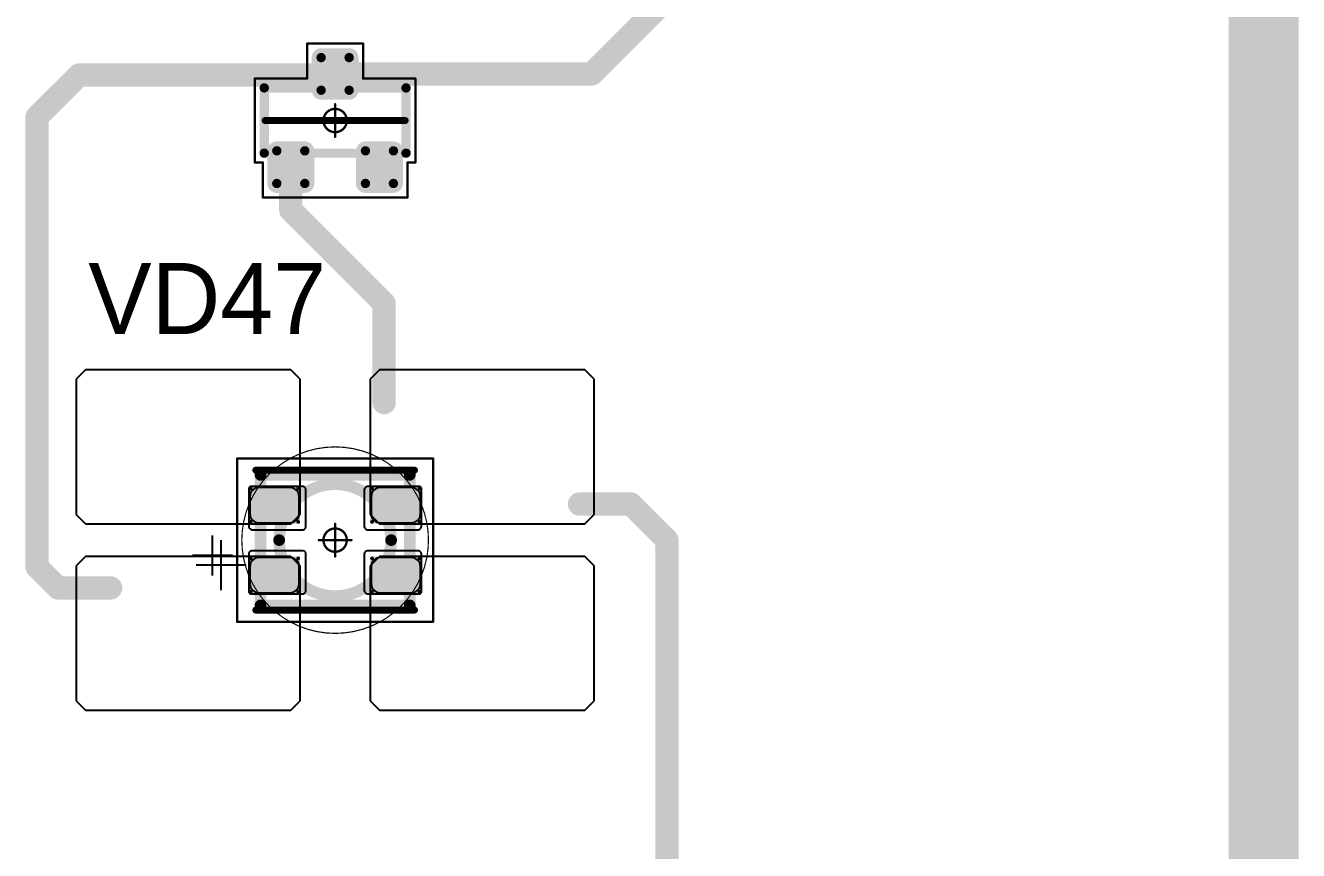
# Model space of a CAD drawing. Header units: millimetres. Extents: x 0 to 400, y 0 to 511.
# Drawn here: x 93.36 to 120.65, y 294.84 to 312.54 of the extents above; entities that cross this region are included whole.
import ezdxf

# ---------------------------------------------------------------- set-up
doc = ezdxf.new("R2010")
doc.units = ezdxf.units.MM
for name, color, linetype in [('Mechanical13', 56, 'Continuous'), ('Mechanical15', 56, 'Continuous'), ('Mechanical2', 216, 'Continuous'), ('TopLayer', 1, 'Continuous'), ('TopOverlay', 2, 'Continuous'), ('TopPaste', 8, 'Continuous'), ('TopSolder', 216, 'Continuous')]:
    doc.layers.add(name, color=color, linetype=linetype)

# ---------------------------------------------------------------- blocks, each defined once
blk = doc.blocks.new('SOT23_550')
at = {"layer": 'Mechanical13', "const_width": 0.2}
for points in [[(-0.7, 1.52), (0.7, 1.52)], [(-0.7, 1.52), (-0.7, -1.52)], [(0.7, 1.52), (0.7, -1.52)], [(-0.7, -1.52), (0.7, -1.52)]]:
    blk.add_lwpolyline(points, dxfattribs=at)
at = {"layer": 'Mechanical13', "const_width": 0.1}
for points in [[(-0.75, 1.52, 1), (-0.65, 1.52, 1)], [(-0.75, 1.52, 1), (-0.65, 1.52, 1)], [(0.65, 1.52, 1), (0.75, 1.52, 1)], [(0.65, 1.52, 1), (0.75, 1.52, 1)], [(-0.75, -1.52, 1), (-0.65, -1.52, 1)], [(-0.75, -1.52, 1), (-0.65, -1.52, 1)], [(0.65, -1.52, 1), (0.75, -1.52, 1)], [(0.65, -1.52, 1), (0.75, -1.52, 1)]]:
    blk.add_lwpolyline(points, format="xyb", close=True, dxfattribs=at)
at = {"layer": 'Mechanical15', "const_width": 0.05}
for points in [[(-0.9, 1.72), (-0.9, 1.55)], [(-0.9, 1.72), (0.9, 1.72)], [(0.9, 1.72), (0.9, 0.6)], [(-1.65, 1.55), (-1.65, -1.55)], [(-1.65, 1.55), (-0.9, 1.55)], [(0.9, 0.6), (1.65, 0.6)], [(1.65, 0.6), (1.65, -0.6)], [(0, 0.35), (0, -0.35)], [(-0.35, 0), (0.35, 0)], [(0.9, -0.6), (1.65, -0.6)], [(0.9, -0.6), (0.9, -1.72)], [(-1.65, -1.55), (-0.9, -1.55)], [(-0.9, -1.55), (-0.9, -1.72)], [(-0.9, -1.72), (0.9, -1.72)]]:
    blk.add_lwpolyline(points, dxfattribs=at)
at = {"layer": 'Mechanical15'}
for points, const_width in [([(-0.913, 1.72, 1), (-0.888, 1.72, 1)], 0.025), ([(-0.913, 1.72, 1), (-0.888, 1.72, 1)], 0.025), ([(0.888, 1.72, 1), (0.913, 1.72, 1)], 0.025), ([(0.888, 1.72, 1), (0.913, 1.72, 1)], 0.025), ([(-1.662, 1.55, 1), (-1.637, 1.55, 1)], 0.025), ([(-1.662, 1.55, 1), (-1.637, 1.55, 1)], 0.025), ([(-0.913, 1.55, 1), (-0.888, 1.55, 1)], 0.025), ([(-0.913, 1.55, 1), (-0.888, 1.55, 1)], 0.025), ([(0.888, 0.6, 1), (0.913, 0.6, 1)], 0.025), ([(0.888, 0.6, 1), (0.913, 0.6, 1)], 0.025), ([(1.637, 0.6, 1), (1.662, 0.6, 1)], 0.025), ([(1.637, 0.6, 1), (1.662, 0.6, 1)], 0.025), ([(0.25, 0, 1), (-0.25, 0, 1)], 0.05), ([(-0.012, 0.35, 1), (0.012, 0.35, 1)], 0.025), ([(-0.362, 0, 1), (-0.337, 0, 1)], 0.025), ([(-0.262, 0, 1), (-0.238, 0, 1)], 0.025), ([(0.238, 0, 1), (0.262, 0, 1)], 0.025), ([(0.337, 0, 1), (0.362, 0, 1)], 0.025), ([(-0.012, -0.35, 1), (0.012, -0.35, 1)], 0.025), ([(0.888, -0.6, 1), (0.913, -0.6, 1)], 0.025), ([(0.888, -0.6, 1), (0.913, -0.6, 1)], 0.025), ([(1.637, -0.6, 1), (1.662, -0.6, 1)], 0.025), ([(1.637, -0.6, 1), (1.662, -0.6, 1)], 0.025), ([(-1.662, -1.55, 1), (-1.637, -1.55, 1)], 0.025), ([(-1.662, -1.55, 1), (-1.637, -1.55, 1)], 0.025), ([(-0.913, -1.55, 1), (-0.888, -1.55, 1)], 0.025), ([(-0.913, -1.55, 1), (-0.888, -1.55, 1)], 0.025), ([(-0.913, -1.72, 1), (-0.888, -1.72, 1)], 0.025), ([(-0.913, -1.72, 1), (-0.888, -1.72, 1)], 0.025), ([(0.888, -1.72, 1), (0.913, -1.72, 1)], 0.025), ([(0.888, -1.72, 1), (0.913, -1.72, 1)], 0.025)]:
    blk.add_lwpolyline(points, format="xyb", close=True, dxfattribs=dict(at, const_width=const_width))
at = {"layer": 'TopLayer', "const_width": 0.1}
for points in [[(-1.4, 1.25, 1), (-1.3, 1.25, 1)], [(-0.7, 1.25, 1), (-0.6, 1.25, 1)], [(-1.4, 0.65, 1), (-1.3, 0.65, 1)], [(-0.7, 0.65, 1), (-0.6, 0.65, 1)], [(0.6, 0.3, 1), (0.7, 0.3, 1)], [(1.3, 0.3, 1), (1.4, 0.3, 1)], [(0.6, -0.3, 1), (0.7, -0.3, 1)], [(1.3, -0.3, 1), (1.4, -0.3, 1)], [(-1.4, -0.65, 1), (-1.3, -0.65, 1)], [(-0.7, -0.65, 1), (-0.6, -0.65, 1)], [(-1.4, -1.25, 1), (-1.3, -1.25, 1)], [(-0.7, -1.25, 1), (-0.6, -1.25, 1)]]:
    blk.add_lwpolyline(points, format="xyb", close=True, dxfattribs=at)
at = {"layer": 'TopLayer'}
for points in [[(-1.45, 1.25), (-1.45, 0.65), (-0.55, 1.25), (-0.55, 0.65)], [(-1.35, 1.35), (-1.35, 0.55), (-0.65, 1.35), (-0.65, 0.55)], [(0.55, 0.3), (0.55, -0.3), (1.45, 0.3), (1.45, -0.3)], [(0.65, 0.4), (0.65, -0.4), (1.35, 0.4), (1.35, -0.4)], [(-1.45, -0.65), (-1.45, -1.25), (-0.55, -0.65), (-0.55, -1.25)], [(-1.35, -0.55), (-1.35, -1.35), (-0.65, -0.55), (-0.65, -1.35)]]:
    blk.add_solid(points, dxfattribs=at)
at = {"layer": 'TopOverlay', "const_width": 0.15}
blk.add_lwpolyline([(0, 1.5), (0, -1.5)], dxfattribs=at)
at = {"layer": 'TopOverlay', "const_width": 0.075}
for points in [[(-0.038, 1.5, 1), (0.038, 1.5, 1)], [(-0.038, -1.5, 1), (0.038, -1.5, 1)]]:
    blk.add_lwpolyline(points, format="xyb", close=True, dxfattribs=at)
at = {"layer": 'TopPaste', "const_width": 0.075}
for points in [[(-1.387, 1.25, 1), (-1.313, 1.25, 1)], [(-0.687, 1.25, 1), (-0.613, 1.25, 1)], [(-1.387, 0.65, 1), (-1.313, 0.65, 1)], [(-0.687, 0.65, 1), (-0.613, 0.65, 1)], [(0.613, 0.3, 1), (0.687, 0.3, 1)], [(1.313, 0.3, 1), (1.387, 0.3, 1)], [(0.613, -0.3, 1), (0.687, -0.3, 1)], [(1.313, -0.3, 1), (1.387, -0.3, 1)], [(-1.387, -0.65, 1), (-1.313, -0.65, 1)], [(-0.687, -0.65, 1), (-0.613, -0.65, 1)], [(-1.387, -1.25, 1), (-1.313, -1.25, 1)], [(-0.687, -1.25, 1), (-0.613, -1.25, 1)]]:
    blk.add_lwpolyline(points, format="xyb", close=True, dxfattribs=at)
at = {"layer": 'TopPaste'}
for points in [[(-1.425, 1.25), (-1.425, 0.65), (-0.575, 1.25), (-0.575, 0.65)], [(-1.35, 1.325), (-1.35, 0.575), (-0.65, 1.325), (-0.65, 0.575)], [(0.575, 0.3), (0.575, -0.3), (1.425, 0.3), (1.425, -0.3)], [(0.65, 0.375), (0.65, -0.375), (1.35, 0.375), (1.35, -0.375)], [(-1.425, -0.65), (-1.425, -1.25), (-0.575, -0.65), (-0.575, -1.25)], [(-1.35, -0.575), (-1.35, -1.325), (-0.65, -0.575), (-0.65, -1.325)]]:
    blk.add_solid(points, dxfattribs=at)
at = {"layer": 'TopSolder', "const_width": 0.202}
for points in [[(-1.451, 1.25, 1), (-1.249, 1.25, 1)], [(-0.751, 1.25, 1), (-0.549, 1.25, 1)], [(-1.451, 0.65, 1), (-1.249, 0.65, 1)], [(-0.751, 0.65, 1), (-0.549, 0.65, 1)], [(0.549, 0.3, 1), (0.751, 0.3, 1)], [(1.249, 0.3, 1), (1.451, 0.3, 1)], [(0.549, -0.3, 1), (0.751, -0.3, 1)], [(1.249, -0.3, 1), (1.451, -0.3, 1)], [(-1.451, -0.65, 1), (-1.249, -0.65, 1)], [(-0.751, -0.65, 1), (-0.549, -0.65, 1)], [(-1.451, -1.25, 1), (-1.249, -1.25, 1)], [(-0.751, -1.25, 1), (-0.549, -1.25, 1)]]:
    blk.add_lwpolyline(points, format="xyb", close=True, dxfattribs=at)
at = {"layer": 'TopSolder'}
for points in [[(-1.35, 1.452), (-1.35, 0.448), (-0.65, 1.452), (-0.65, 0.448)], [(-1.552, 1.25), (-1.552, 0.65), (-0.448, 1.25), (-0.448, 0.65)], [(0.448, 0.3), (0.448, -0.3), (1.552, 0.3), (1.552, -0.3)], [(0.65, 0.502), (0.65, -0.502), (1.35, 0.502), (1.35, -0.502)], [(-1.35, -0.448), (-1.35, -1.452), (-0.65, -0.448), (-0.65, -1.452)], [(-1.552, -0.65), (-1.552, -1.25), (-0.448, -0.65), (-0.448, -1.25)]]:
    blk.add_solid(points, dxfattribs=at)
blk = doc.blocks.new('E65F_754')
at = {"layer": 'Mechanical13'}
for p, q in [((2.441, 1.071), (2.441, 0)), ((1.905, 0.536), (2.976, 0.536))]:
    blk.add_line(p, q, dxfattribs=at)
at = {"layer": 'Mechanical13', "const_width": 0.25}
for points in [[(-1.6, 1.4), (-1.6, -1.4)], [(1.6, 1.4), (-1.6, 1.4)], [(1.6, 1.4), (1.6, -1.4)], [(1.6, -1.4), (-1.6, -1.4)]]:
    blk.add_lwpolyline(points, dxfattribs=at)
at = {"layer": 'Mechanical13'}
for points, const_width in [([(-1.663, 1.4, 1), (-1.538, 1.4, 1)], 0.125), ([(-1.663, 1.4, 1), (-1.538, 1.4, 1)], 0.125), ([(1.537, 1.4, 1), (1.662, 1.4, 1)], 0.125), ([(1.537, 1.4, 1), (1.662, 1.4, 1)], 0.125), ([(1.2, 0, 1), (-1.2, 0, 1)], 0.25), ([(-1.263, 0, 1), (-1.138, 0, 1)], 0.125), ([(1.137, 0, 1), (1.262, 0, 1)], 0.125), ([(-1.663, -1.4, 1), (-1.538, -1.4, 1)], 0.125), ([(-1.663, -1.4, 1), (-1.538, -1.4, 1)], 0.125), ([(1.537, -1.4, 1), (1.662, -1.4, 1)], 0.125), ([(1.537, -1.4, 1), (1.662, -1.4, 1)], 0.125)]:
    blk.add_lwpolyline(points, format="xyb", close=True, dxfattribs=dict(at, const_width=const_width))
at = {"layer": 'Mechanical15', "const_width": 0.05}
for points in [[(2.1, 1.75), (-2.1, 1.75)], [(-2.1, 1.75), (-2.1, -1.75)], [(2.1, 1.75), (2.1, -1.75)], [(0, 0.35), (0, -0.35)], [(0, 0.35), (0, -0.35)], [(0.35, 0), (-0.35, 0)], [(0.35, 0), (-0.35, 0)], [(2.1, -1.75), (-2.1, -1.75)]]:
    blk.add_lwpolyline(points, dxfattribs=at)
at = {"layer": 'Mechanical15'}
for points, const_width in [([(-2.113, 1.75, 1), (-2.088, 1.75, 1)], 0.025), ([(-2.113, 1.75, 1), (-2.088, 1.75, 1)], 0.025), ([(2.087, 1.75, 1), (2.112, 1.75, 1)], 0.025), ([(2.087, 1.75, 1), (2.112, 1.75, 1)], 0.025), ([(0.25, 0, 1), (-0.25, 0, 1)], 0.05), ([(0.25, 0, 1), (-0.25, 0, 1)], 0.05), ([(-0.013, 0.35, 1), (0.012, 0.35, 1)], 0.025), ([(-0.013, 0.35, 1), (0.012, 0.35, 1)], 0.025), ([(-0.363, 0, 1), (-0.338, 0, 1)], 0.025), ([(-0.363, 0, 1), (-0.338, 0, 1)], 0.025), ([(-0.263, 0, 1), (-0.238, 0, 1)], 0.025), ([(-0.263, 0, 1), (-0.238, 0, 1)], 0.025), ([(0.237, 0, 1), (0.262, 0, 1)], 0.025), ([(0.237, 0, 1), (0.262, 0, 1)], 0.025), ([(0.337, 0, 1), (0.362, 0, 1)], 0.025), ([(0.337, 0, 1), (0.362, 0, 1)], 0.025), ([(-0.013, -0.35, 1), (0.012, -0.35, 1)], 0.025), ([(-0.013, -0.35, 1), (0.012, -0.35, 1)], 0.025), ([(-2.113, -1.75, 1), (-2.088, -1.75, 1)], 0.025), ([(-2.113, -1.75, 1), (-2.088, -1.75, 1)], 0.025), ([(2.087, -1.75, 1), (2.112, -1.75, 1)], 0.025), ([(2.087, -1.75, 1), (2.112, -1.75, 1)], 0.025)]:
    blk.add_lwpolyline(points, format="xyb", close=True, dxfattribs=dict(at, const_width=const_width))
at = {"layer": 'TopLayer'}
for p, q in [((-5.35, 3.65), (-5.55, 3.45)), ((-0.95, 3.65), (-5.35, 3.65)), ((-5.35, 3.65), (-5.35, 3.65)), ((-0.75, 3.45), (-0.95, 3.65)), ((0.95, 3.65), (0.75, 3.45)), ((5.35, 3.65), (0.95, 3.65)), ((0.95, 3.65), (0.95, 3.65)), ((5.55, 3.45), (5.35, 3.65)), ((-5.55, 3.45), (-5.55, 3.45)), ((-5.55, 3.45), (-5.55, 0.55)), ((-0.75, 0.55), (-0.75, 3.45)), ((0.75, 3.45), (0.75, 3.45)), ((0.75, 3.45), (0.75, 0.55)), ((5.55, 0.55), (5.55, 3.45)), ((-5.55, 0.55), (-5.35, 0.35)), ((-0.95, 0.35), (-0.75, 0.55)), ((0.75, 0.55), (0.95, 0.35)), ((5.35, 0.35), (5.55, 0.55)), ((-5.35, 0.35), (-0.95, 0.35)), ((0.95, 0.35), (5.35, 0.35)), ((-5.35, -0.35), (-5.55, -0.55)), ((-0.95, -0.35), (-5.35, -0.35)), ((-5.35, -0.35), (-5.35, -0.35)), ((-0.75, -0.55), (-0.95, -0.35)), ((0.95, -0.35), (0.75, -0.55)), ((5.35, -0.35), (0.95, -0.35)), ((0.95, -0.35), (0.95, -0.35)), ((5.55, -0.55), (5.35, -0.35)), ((-5.55, -0.55), (-5.55, -0.55)), ((-5.55, -0.55), (-5.55, -3.45)), ((-0.75, -3.45), (-0.75, -0.55)), ((0.75, -0.55), (0.75, -0.55)), ((0.75, -0.55), (0.75, -3.45)), ((5.55, -3.45), (5.55, -0.55)), ((-5.55, -3.45), (-5.35, -3.65)), ((-0.95, -3.65), (-0.75, -3.45)), ((0.75, -3.45), (0.95, -3.65)), ((5.35, -3.65), (5.55, -3.45)), ((-5.35, -3.65), (-0.95, -3.65)), ((0.95, -3.65), (5.35, -3.65))]:
    blk.add_line(p, q, dxfattribs=at)
at = {"layer": 'TopLayer', "const_width": 0.04}
for points in [[(-1.83, 1.11, 1), (-1.79, 1.11, 1)], [(-0.81, 1.11, 1), (-0.77, 1.11, 1)], [(0.77, 1.11, 1), (0.81, 1.11, 1)], [(1.79, 1.11, 1), (1.83, 1.11, 1)], [(-1.83, 0.39, 1), (-1.79, 0.39, 1)], [(-0.81, 0.39, 1), (-0.77, 0.39, 1)], [(0.77, 0.39, 1), (0.81, 0.39, 1)], [(1.79, 0.39, 1), (1.83, 0.39, 1)], [(-1.83, -0.39, 1), (-1.79, -0.39, 1)], [(-0.81, -0.39, 1), (-0.77, -0.39, 1)], [(0.77, -0.39, 1), (0.81, -0.39, 1)], [(1.79, -0.39, 1), (1.83, -0.39, 1)], [(-1.83, -1.11, 1), (-1.79, -1.11, 1)], [(-0.81, -1.11, 1), (-0.77, -1.11, 1)], [(0.77, -1.11, 1), (0.81, -1.11, 1)], [(1.79, -1.11, 1), (1.83, -1.11, 1)]]:
    blk.add_lwpolyline(points, format="xyb", close=True, dxfattribs=at)
at = {"layer": 'TopLayer'}
for points in [[(-1.85, 1.11), (-1.85, 0.39), (-0.75, 1.11), (-0.75, 0.39)], [(-1.81, 1.15), (-1.81, 0.35), (-0.79, 1.15), (-0.79, 0.35)], [(0.75, 1.11), (0.75, 0.39), (1.85, 1.11), (1.85, 0.39)], [(0.79, 1.15), (0.79, 0.35), (1.81, 1.15), (1.81, 0.35)], [(-1.85, -0.39), (-1.85, -1.11), (-0.75, -0.39), (-0.75, -1.11)], [(-1.81, -0.35), (-1.81, -1.15), (-0.79, -0.35), (-0.79, -1.15)], [(0.75, -0.39), (0.75, -1.11), (1.85, -0.39), (1.85, -1.11)], [(0.79, -0.35), (0.79, -1.15), (1.81, -0.35), (1.81, -1.15)]]:
    blk.add_solid(points, dxfattribs=at)
at = {"layer": 'TopOverlay'}
for p, q in [((2.628, 0.757), (2.628, -0.1)), ((2.2, 0.328), (3.057, 0.328))]:
    blk.add_line(p, q, dxfattribs=at)
at = {"layer": 'TopOverlay', "const_width": 0.15}
for points in [[(1.7, 1.5), (-1.7, 1.5)], [(1.7, -1.5), (-1.7, -1.5)]]:
    blk.add_lwpolyline(points, dxfattribs=at)
at = {"layer": 'TopOverlay', "const_width": 0.075}
for points in [[(-1.738, 1.5, 1), (-1.663, 1.5, 1)], [(1.662, 1.5, 1), (1.737, 1.5, 1)], [(-1.738, -1.5, 1), (-1.663, -1.5, 1)], [(1.662, -1.5, 1), (1.737, -1.5, 1)]]:
    blk.add_lwpolyline(points, format="xyb", close=True, dxfattribs=at)
at = {"layer": 'TopPaste'}
for p, q in [((-1.711, 1.114), (-1.773, 1.073)), ((-1.638, 1.129), (-1.711, 1.114)), ((-0.963, 1.129), (-1.638, 1.129)), ((-0.889, 1.114), (-0.963, 1.129)), ((-0.827, 1.073), (-0.889, 1.114)), ((0.889, 1.114), (0.827, 1.073)), ((0.962, 1.129), (0.889, 1.114)), ((1.637, 1.129), (0.962, 1.129)), ((1.711, 1.114), (1.637, 1.129)), ((1.773, 1.073), (1.711, 1.114)), ((-1.814, 1.011), (-1.829, 0.938)), ((-1.829, 0.938), (-1.829, 0.563)), ((-1.773, 1.073), (-1.814, 1.011)), ((-0.786, 1.011), (-0.827, 1.073)), ((-0.771, 0.938), (-0.786, 1.011)), ((-0.771, 0.563), (-0.771, 0.938)), ((0.786, 1.011), (0.771, 0.938)), ((0.771, 0.938), (0.771, 0.563)), ((0.827, 1.073), (0.786, 1.011)), ((1.814, 1.011), (1.773, 1.073)), ((1.829, 0.938), (1.814, 1.011)), ((1.829, 0.563), (1.829, 0.938)), ((-1.829, 0.563), (-1.814, 0.489)), ((-0.786, 0.489), (-0.771, 0.563)), ((0.771, 0.563), (0.786, 0.489)), ((1.814, 0.489), (1.829, 0.563)), ((-1.814, 0.489), (-1.773, 0.427)), ((-1.773, 0.427), (-1.711, 0.386)), ((-1.711, 0.386), (-1.638, 0.371)), ((-1.638, 0.371), (-0.963, 0.371)), ((-0.963, 0.371), (-0.889, 0.386)), ((-0.889, 0.386), (-0.827, 0.427)), ((-0.827, 0.427), (-0.786, 0.489)), ((0.786, 0.489), (0.827, 0.427)), ((0.827, 0.427), (0.889, 0.386)), ((0.889, 0.386), (0.962, 0.371)), ((0.962, 0.371), (1.637, 0.371)), ((1.637, 0.371), (1.711, 0.386)), ((1.711, 0.386), (1.773, 0.427)), ((1.773, 0.427), (1.814, 0.489)), ((-1.814, -0.489), (-1.829, -0.563)), ((-1.773, -0.427), (-1.814, -0.489)), ((-1.711, -0.386), (-1.773, -0.427)), ((-1.638, -0.371), (-1.711, -0.386)), ((-0.963, -0.371), (-1.638, -0.371)), ((-0.889, -0.386), (-0.963, -0.371)), ((-0.827, -0.427), (-0.889, -0.386)), ((-0.786, -0.489), (-0.827, -0.427)), ((-0.771, -0.563), (-0.786, -0.489)), ((0.786, -0.489), (0.771, -0.563)), ((0.827, -0.427), (0.786, -0.489)), ((0.889, -0.386), (0.827, -0.427)), ((0.962, -0.371), (0.889, -0.386)), ((1.637, -0.371), (0.962, -0.371)), ((1.711, -0.386), (1.637, -0.371)), ((1.773, -0.427), (1.711, -0.386)), ((1.814, -0.489), (1.773, -0.427)), ((1.829, -0.563), (1.814, -0.489)), ((-1.829, -0.563), (-1.829, -0.938)), ((-0.771, -0.938), (-0.771, -0.563)), ((0.771, -0.563), (0.771, -0.938)), ((1.829, -0.938), (1.829, -0.563)), ((-1.829, -0.938), (-1.814, -1.011)), ((-1.814, -1.011), (-1.773, -1.073)), ((-1.773, -1.073), (-1.711, -1.114)), ((-0.889, -1.114), (-0.827, -1.073)), ((-0.827, -1.073), (-0.786, -1.011)), ((-0.786, -1.011), (-0.771, -0.938)), ((0.771, -0.938), (0.786, -1.011)), ((0.786, -1.011), (0.827, -1.073)), ((0.827, -1.073), (0.889, -1.114)), ((1.711, -1.114), (1.773, -1.073)), ((1.773, -1.073), (1.814, -1.011)), ((1.814, -1.011), (1.829, -0.938)), ((-1.711, -1.114), (-1.638, -1.129)), ((-1.638, -1.129), (-0.963, -1.129)), ((-0.963, -1.129), (-0.889, -1.114)), ((0.889, -1.114), (0.962, -1.129)), ((0.962, -1.129), (1.637, -1.129)), ((1.637, -1.129), (1.711, -1.114))]:
    blk.add_line(p, q, dxfattribs=at)
at = {"layer": 'TopSolder'}
for p, q in [((-1.842, 1.129), (-1.85, 1.111)), ((-1.85, 1.111), (-1.85, 1.101)), ((-1.85, 1.101), (-1.85, 1.101)), ((-1.85, 1.101), (-1.85, 0.301)), ((-1.828, 1.143), (-1.842, 1.129)), ((-1.81, 1.151), (-1.828, 1.143)), ((-1.8, 1.151), (-1.81, 1.151)), ((-0.7, 1.151), (-1.8, 1.151)), ((-0.685, 1.151), (-0.7, 1.151)), ((-0.7, 1.151), (-0.7, 1.151)), ((-0.658, 1.139), (-0.685, 1.151)), ((-0.636, 1.118), (-0.658, 1.139)), ((-0.625, 1.09), (-0.636, 1.118)), ((0.636, 1.118), (0.625, 1.09)), ((0.657, 1.139), (0.636, 1.118)), ((0.685, 1.151), (0.657, 1.139)), ((0.7, 1.151), (0.685, 1.151)), ((1.8, 1.151), (0.7, 1.151)), ((1.81, 1.151), (1.8, 1.151)), ((1.8, 1.151), (1.8, 1.151)), ((1.828, 1.143), (1.81, 1.151)), ((1.842, 1.129), (1.828, 1.143)), ((1.85, 1.111), (1.842, 1.129)), ((1.85, 1.101), (1.85, 1.111)), ((1.85, 0.301), (1.85, 1.101)), ((-0.625, 1.076), (-0.625, 1.09)), ((-0.625, 0.301), (-0.625, 1.076)), ((0.625, 1.09), (0.625, 1.076)), ((0.625, 1.076), (0.625, 1.076)), ((0.625, 1.076), (0.625, 0.301)), ((-1.85, 0.301), (-1.85, 0.286)), ((-1.85, 0.286), (-1.839, 0.258)), ((-0.636, 0.258), (-0.625, 0.286)), ((-0.625, 0.286), (-0.625, 0.301)), ((-0.625, 0.301), (-0.625, 0.301)), ((0.625, 0.301), (0.625, 0.286)), ((0.625, 0.286), (0.636, 0.258)), ((1.839, 0.258), (1.85, 0.286)), ((1.85, 0.286), (1.85, 0.301)), ((1.85, 0.301), (1.85, 0.301)), ((-1.839, 0.258), (-1.818, 0.237)), ((-1.818, 0.237), (-1.79, 0.226)), ((-1.79, 0.226), (-1.775, 0.226)), ((-1.775, 0.226), (-1.775, 0.226)), ((-1.775, 0.226), (-0.7, 0.226)), ((-0.7, 0.226), (-0.685, 0.226)), ((-0.685, 0.226), (-0.658, 0.237)), ((-0.658, 0.237), (-0.636, 0.258)), ((0.636, 0.258), (0.657, 0.237)), ((0.657, 0.237), (0.685, 0.226)), ((0.685, 0.226), (0.7, 0.226)), ((0.7, 0.226), (0.7, 0.226)), ((0.7, 0.226), (1.775, 0.226)), ((1.775, 0.226), (1.79, 0.226)), ((1.79, 0.226), (1.817, 0.237)), ((1.817, 0.237), (1.839, 0.258)), ((-1.839, -0.257), (-1.85, -0.285)), ((-1.818, -0.236), (-1.839, -0.257)), ((-1.79, -0.224), (-1.818, -0.236)), ((-1.775, -0.224), (-1.79, -0.224)), ((-0.7, -0.224), (-1.775, -0.224)), ((-0.685, -0.224), (-0.7, -0.224)), ((-0.7, -0.224), (-0.7, -0.224)), ((-0.658, -0.236), (-0.685, -0.224)), ((-0.636, -0.257), (-0.658, -0.236)), ((-0.625, -0.285), (-0.636, -0.257)), ((0.636, -0.257), (0.625, -0.285)), ((0.657, -0.236), (0.636, -0.257)), ((0.685, -0.224), (0.657, -0.236)), ((0.7, -0.224), (0.685, -0.224)), ((1.775, -0.224), (0.7, -0.224)), ((1.79, -0.224), (1.775, -0.224)), ((1.775, -0.224), (1.775, -0.224)), ((1.817, -0.236), (1.79, -0.224)), ((1.839, -0.257), (1.817, -0.236)), ((1.85, -0.285), (1.839, -0.257)), ((-1.85, -0.285), (-1.85, -0.299)), ((-1.85, -0.299), (-1.85, -0.299)), ((-1.85, -0.299), (-1.85, -1.099)), ((-0.625, -0.299), (-0.625, -0.285)), ((-0.625, -1.074), (-0.625, -0.299)), ((0.625, -0.285), (0.625, -0.299)), ((0.625, -0.299), (0.625, -0.299)), ((0.625, -0.299), (0.625, -1.074)), ((1.85, -0.299), (1.85, -0.285)), ((1.85, -1.099), (1.85, -0.299)), ((-0.636, -1.117), (-0.625, -1.089)), ((-0.625, -1.089), (-0.625, -1.074)), ((-0.625, -1.074), (-0.625, -1.074)), ((0.625, -1.074), (0.625, -1.089)), ((0.625, -1.089), (0.636, -1.117)), ((-1.85, -1.099), (-1.85, -1.109)), ((-1.85, -1.109), (-1.842, -1.128)), ((-1.842, -1.128), (-1.828, -1.142)), ((-1.828, -1.142), (-1.81, -1.149)), ((-1.81, -1.149), (-1.8, -1.149)), ((-1.8, -1.149), (-0.7, -1.149)), ((-1.8, -1.149), (-1.8, -1.149)), ((-0.7, -1.149), (-0.685, -1.149)), ((-0.685, -1.149), (-0.658, -1.138)), ((-0.658, -1.138), (-0.636, -1.117)), ((0.636, -1.117), (0.657, -1.138)), ((0.657, -1.138), (0.685, -1.149)), ((0.685, -1.149), (0.7, -1.149)), ((0.7, -1.149), (1.8, -1.149)), ((0.7, -1.149), (0.7, -1.149)), ((1.8, -1.149), (1.81, -1.149)), ((1.81, -1.149), (1.828, -1.142)), ((1.828, -1.142), (1.842, -1.128)), ((1.842, -1.128), (1.85, -1.109)), ((1.85, -1.109), (1.85, -1.099)), ((1.85, -1.099), (1.85, -1.099))]:
    blk.add_line(p, q, dxfattribs=at)

msp = doc.modelspace()

# ---------------------------------------------------------------- linework, layer by layer
at = {"layer": 'Mechanical2'}
for points, const_width in [([(102, 301.5, 1), (98, 301.5, 1)], 0.0254), ([(100, 303.5, 1), (100, 303.5, 1)], 0.0005), ([(97.994, 301.5, 1), (98.006, 301.5, 1)], 0.0127), ([(98, 301.5, 1), (98, 301.5, 1)], 0.0005), ([(101.994, 301.5, 1), (102.006, 301.5, 1)], 0.0127), ([(102, 301.5, 1), (102, 301.5, 1)], 0.0005), ([(100, 299.5, 1), (100, 299.5, 1)], 0.0005)]:
    msp.add_lwpolyline(points, format="xyb", close=True, dxfattribs=dict(at, const_width=const_width))
at = {"layer": 'Mechanical2', "const_width": 0.001}
for points in [[(100, 299.5), (100, 303.5)], [(98, 301.5), (102, 301.5)]]:
    msp.add_lwpolyline(points, dxfattribs=at)
at = {"layer": 'TopLayer'}
for points, const_width in [([(119.9, 282.925), (119.9, 362.3)], 1.5), ([(105.5, 311.5), (107.2, 313.2)], 0.5), ([(93.612, 310.575), (94.512, 311.475)], 0.5), ([(94.512, 311.475), (99.912, 311.475)], 0.5), ([(100, 311.5), (105.5, 311.5)], 0.5), ([(93.612, 302.25), (93.612, 310.575)], 0.5), ([(99.05, 308.575), (99.05, 309.5)], 0.5), ([(99.05, 308.575), (101.05, 306.575)], 0.5), ([(101.05, 304.45), (101.05, 306.575)], 0.5), ([(93.612, 300.925), (93.612, 302.25)], 0.5), ([(105.238, 302.275), (106.338, 302.275)], 0.5), ([(106.338, 302.275), (107.113, 301.5)], 0.5), ([(107.113, 293.175), (107.113, 301.5)], 0.5), ([(93.612, 300.925), (94.062, 300.475)], 0.5), ([(94.062, 300.475), (95.187, 300.475)], 0.5)]:
    msp.add_lwpolyline(points, dxfattribs=dict(at, const_width=const_width))
at = {"layer": 'TopLayer', "const_width": 0.25}
for points in [[(94.387, 311.475, 1), (94.637, 311.475, 1)], [(94.387, 311.475, 1), (94.637, 311.475, 1)], [(99.787, 311.475, 1), (100.037, 311.475, 1)], [(99.875, 311.5, 1), (100.125, 311.5, 1)], [(105.375, 311.5, 1), (105.625, 311.5, 1)], [(105.375, 311.5, 1), (105.625, 311.5, 1)], [(93.487, 310.575, 1), (93.737, 310.575, 1)], [(93.487, 310.575, 1), (93.737, 310.575, 1)], [(98.925, 309.5, 1), (99.175, 309.5, 1)], [(98.925, 308.575, 1), (99.175, 308.575, 1)], [(98.925, 308.575, 1), (99.175, 308.575, 1)], [(100.925, 306.575, 1), (101.175, 306.575, 1)], [(100.925, 306.575, 1), (101.175, 306.575, 1)], [(100.925, 304.45, 1), (101.175, 304.45, 1)], [(93.487, 302.25, 1), (93.737, 302.25, 1)], [(93.487, 302.25, 1), (93.737, 302.25, 1)], [(105.113, 302.275, 1), (105.363, 302.275, 1)], [(106.213, 302.275, 1), (106.463, 302.275, 1)], [(106.213, 302.275, 1), (106.463, 302.275, 1)], [(106.988, 301.5, 1), (107.238, 301.5, 1)], [(106.988, 301.5, 1), (107.238, 301.5, 1)], [(93.487, 300.925, 1), (93.737, 300.925, 1)], [(93.487, 300.925, 1), (93.737, 300.925, 1)], [(93.937, 300.475, 1), (94.187, 300.475, 1)], [(93.937, 300.475, 1), (94.187, 300.475, 1)], [(95.062, 300.475, 1), (95.312, 300.475, 1)]]:
    msp.add_lwpolyline(points, format="xyb", close=True, dxfattribs=at)

# ---------------------------------------------------------------- block references
for name, p, rotation in [('SOT23_550', (100, 310.5), 90), ('E65F_754', (100, 301.5), 180)]:
    msp.add_blockref(name, p, dxfattribs=dict(rotation=rotation))

# ---------------------------------------------------------------- texts
at = {"layer": 'TopOverlay'}
msp.add_text('VD47', height=1.524, dxfattribs=at).set_placement((94.708, 305.921))

doc.saveas('drawing.dxf')
